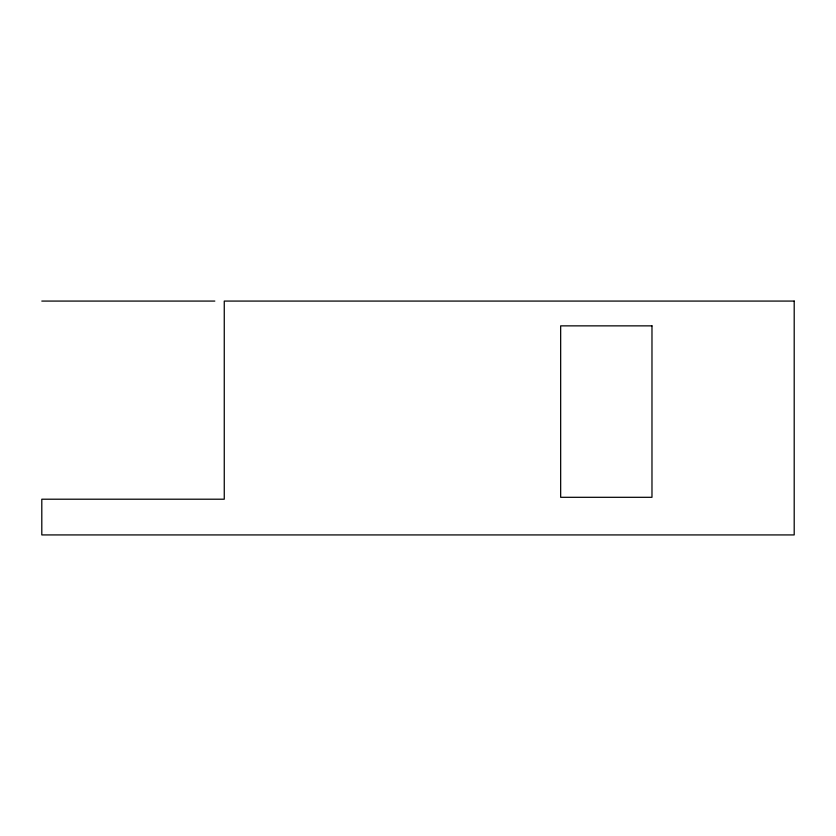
<?xml version="1.0" encoding="UTF-8"?>
<svg xmlns="http://www.w3.org/2000/svg" width="836" height="836" viewBox="0 0 836 836"><rect width="100%" height="100%" fill="white"/><g stroke="black" fill="none" stroke-linecap="round" stroke-linejoin="round"><path stroke-width="1.25" d="M41.8 301.075L214.831 301.075M794.2 301.075L224.257 301.075L224.257 499.207L41.8 499.207L41.8 534.925L794.2 534.925L794.2 301.075M651.975 325.862L560.663 325.862L560.663 497.305L651.975 497.305L651.975 325.862"/></g></svg>
